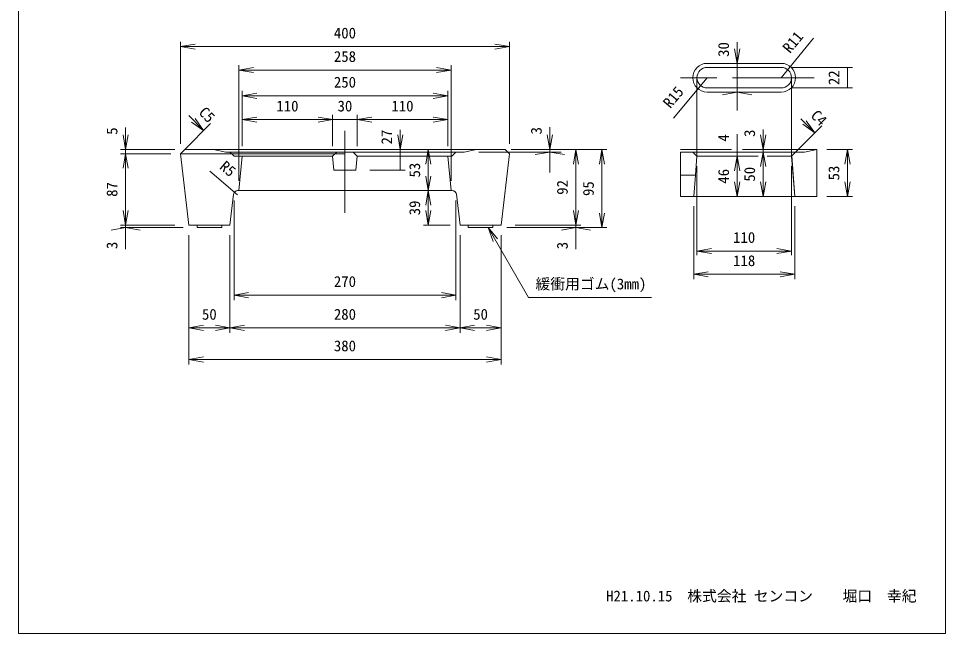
# Model space of a CAD drawing. Units: millimetres on the paper, with parts at other scales. Extents: x 26 to 677, y 48 to 350.
# Drawn here: x 270.4 to 458.3, y 64.3 to 188.9 of the extents above; entities that cross this region are included whole.
import ezdxf
from ezdxf.enums import TextEntityAlignment as Align

# ---------------------------------------------------------------- set-up
doc = ezdxf.new("R2010")
doc.units = ezdxf.units.MM
doc.layers.add('シート4', color=4, linetype='Continuous', lineweight=18)
doc.styles.add('ＭＳ ゴシック-5.0-0.0', font='')
doc.styles.get('ＭＳ ゴシック-5.0-0.0').set_extended_font_data('ＭＳ ゴシック-5.0-0.0')

msp = doc.modelspace()

# ---------------------------------------------------------------- linework, layer by layer
at = {"layer": 'シート4', "color": 2}
for p, q in [((270.403, 337.996), (270.403, 64.259)), ((458.348, 337.996), (458.348, 64.259)), ((410.044, 179.011), (425.044, 179.011)), ((410.044, 174.845), (425.044, 174.845)), ((304.093, 162.364), (303.26, 161.531)), ((336.593, 162.364), (304.093, 162.364)), ((336.593, 162.364), (369.093, 162.364)), ((336.593, 161.864), (360.76, 161.864)), ((339.093, 161.031), (338.26, 161.864)), ((358.26, 161.031), (359.093, 161.864)), ((360.76, 161.864), (363.26, 162.364)), ((369.093, 162.364), (369.927, 161.531)), ((404.627, 162.364), (414.935, 162.364)), ((404.627, 161.864), (429.794, 161.864)), ((404.627, 161.864), (404.627, 152.864)), ((407.961, 161.031), (407.127, 161.864)), ((417.194, 162.364), (432.294, 162.364)), ((427.174, 161.078), (427.961, 161.864)), ((429.794, 161.864), (432.294, 162.364)), ((303.26, 161.531), (304.927, 147.031)), ((303.26, 161.531), (336.593, 161.531)), ((339.093, 161.031), (338.824, 158.198)), ((358.26, 161.031), (339.093, 161.031)), ((357.427, 161.031), (358.093, 154.031)), ((369.927, 161.531), (368.26, 147.031)), ((407.961, 161.031), (407.648, 157.198)), ((407.961, 161.031), (420.4, 161.031)), ((422.212, 161.031), (427.127, 161.031)), ((427.174, 161.078), (427.794, 152.864)), ((336.593, 158.198), (338.824, 158.198)), ((404.627, 157.198), (407.648, 157.198)), ((314.006, 153.296), (313.26, 147.031)), ((336.593, 154.031), (314.833, 154.031)), ((336.593, 154.031), (358.353, 154.031)), ((359.181, 153.296), (359.927, 147.031)), ((404.627, 152.864), (432.294, 152.864)), ((313.26, 147.031), (304.927, 147.031)), ((306.593, 147.031), (306.593, 146.531)), ((311.593, 147.031), (311.593, 146.531)), ((359.927, 147.031), (368.26, 147.031)), ((361.593, 147.031), (361.593, 146.531)), ((366.593, 147.031), (366.593, 146.531)), ((311.593, 146.531), (306.593, 146.531)), ((361.593, 146.531), (366.593, 146.531)), ((270.403, 64.259), (458.348, 64.259))]:
    msp.add_line(p, q, dxfattribs=at)
at = {"layer": 'シート4'}
for p, q in [((303.26, 163.531), (303.26, 184.229)), ((369.927, 163.531), (369.927, 184.229)), ((425.044, 176.928), (431.595, 184.927)), ((303.26, 183.229), (306.214, 183.749)), ((303.26, 183.229), (306.214, 182.708)), ((303.26, 183.229), (369.927, 183.229)), ((369.927, 183.229), (366.972, 183.749)), ((369.927, 183.229), (366.972, 182.708)), ((416.111, 179.845), (415.59, 182.799)), ((416.111, 179.845), (416.111, 184.155)), ((416.111, 179.845), (416.632, 182.799)), ((315.093, 156.031), (315.093, 179.48)), ((315.093, 178.48), (318.048, 179.001)), ((358.093, 178.48), (355.139, 179.001)), ((358.093, 156.031), (358.093, 179.48)), ((410.044, 179.845), (425.044, 179.845)), ((416.111, 179.845), (416.111, 174.011)), ((427.044, 179.011), (439.487, 179.011)), ((438.487, 179.011), (438.487, 174.845)), ((315.093, 178.48), (318.048, 177.959)), ((315.093, 178.48), (358.093, 178.48)), ((358.093, 178.48), (355.139, 177.959)), ((410.044, 176.928), (403.187, 168.732)), ((404.627, 176.928), (412.003, 176.928)), ((407.961, 176.928), (407.961, 161.031)), ((415.145, 176.928), (431.707, 176.928)), ((427.127, 176.928), (427.127, 161.031)), ((427.044, 174.845), (439.487, 174.845)), ((315.76, 163.031), (315.76, 174.268)), ((315.76, 173.268), (318.714, 173.789)), ((315.76, 173.268), (318.714, 172.747)), ((315.76, 173.268), (357.427, 173.268)), ((357.427, 173.268), (354.472, 173.789)), ((357.427, 173.268), (354.472, 172.747)), ((357.427, 163.031), (357.427, 174.268)), ((410.044, 174.011), (425.044, 174.011)), ((416.111, 174.011), (413.157, 173.49)), ((416.111, 174.011), (419.065, 173.49)), ((416.111, 174.011), (416.111, 170.281)), ((307.939, 166.21), (304.905, 169.245)), ((334.093, 163.031), (334.093, 169.429)), ((339.093, 163.031), (339.093, 169.429)), ((304.093, 162.364), (309.354, 167.624)), ((307.939, 166.21), (305.482, 167.931)), ((307.939, 166.21), (306.219, 168.668)), ((315.76, 168.429), (318.714, 168.95)), ((315.76, 168.429), (318.714, 167.908)), ((334.093, 168.429), (315.76, 168.429)), ((334.093, 168.429), (331.139, 168.95)), ((334.093, 168.429), (331.139, 167.908)), ((334.093, 168.429), (339.093, 168.429)), ((339.093, 168.429), (342.048, 168.95)), ((339.093, 168.429), (342.048, 167.908)), ((339.093, 168.429), (357.427, 168.429)), ((357.427, 168.429), (354.472, 168.95)), ((357.427, 168.429), (354.472, 167.908)), ((431.854, 165.758), (428.996, 168.616)), ((431.854, 165.758), (429.397, 167.479)), ((431.854, 165.758), (430.134, 168.216)), ((292.108, 162.364), (292.108, 166.859)), ((336.593, 149.541), (336.593, 166.138)), ((347.815, 162.364), (347.815, 166.394)), ((378.14, 162.364), (378.14, 166.925)), ((416.111, 161.864), (416.111, 165.475)), ((421.392, 162.364), (421.392, 166.426)), ((427.961, 161.864), (433.269, 167.172)), ((292.108, 162.364), (291.587, 165.319)), ((292.108, 162.364), (292.629, 165.319)), ((347.815, 162.364), (347.294, 165.319)), ((347.815, 162.364), (348.336, 165.319)), ((378.14, 162.364), (377.619, 165.319)), ((378.14, 162.364), (378.661, 165.319)), ((421.392, 162.364), (420.871, 165.319)), ((421.392, 162.364), (421.913, 165.319)), ((291.108, 162.364), (302.093, 162.364)), ((292.108, 162.364), (292.108, 161.531)), ((312.427, 161.864), (309.927, 162.364)), ((336.593, 161.864), (312.427, 161.864)), ((314.093, 161.031), (313.26, 161.864)), ((334.093, 161.031), (334.927, 161.864)), ((347.815, 162.364), (347.815, 158.198)), ((353.486, 162.364), (352.965, 159.41)), ((353.486, 162.364), (354.007, 159.41)), ((353.486, 162.364), (353.486, 154.031)), ((363.76, 161.864), (380.433, 161.864)), ((370.268, 162.364), (389.705, 162.364)), ((378.14, 161.864), (375.186, 161.343)), ((378.14, 162.364), (378.14, 161.864)), ((378.14, 161.864), (381.095, 161.343)), ((378.14, 161.864), (378.14, 157.742)), ((383.422, 162.364), (382.901, 159.41)), ((383.422, 162.364), (383.943, 159.41)), ((383.422, 162.364), (383.422, 147.031)), ((388.705, 162.364), (388.184, 159.41)), ((388.705, 162.364), (389.226, 159.41)), ((388.705, 162.364), (388.705, 146.531)), ((416.111, 161.864), (416.111, 161.031)), ((421.392, 161.864), (420.871, 158.91)), ((421.392, 161.864), (421.392, 162.364)), ((421.392, 161.864), (421.913, 158.91)), ((421.392, 161.864), (421.392, 152.864)), ((434.294, 162.364), (439.487, 162.364)), ((438.487, 162.364), (437.966, 159.41)), ((438.487, 162.364), (439.008, 159.41)), ((438.487, 162.364), (438.487, 152.864)), ((291.108, 161.531), (301.26, 161.531)), ((292.108, 161.531), (291.587, 158.577)), ((292.108, 161.531), (292.629, 158.577)), ((292.108, 161.531), (292.108, 147.031)), ((314.093, 161.031), (334.093, 161.031)), ((315.76, 161.031), (315.093, 154.031)), ((334.093, 161.031), (334.363, 158.198)), ((416.111, 161.031), (415.59, 158.077)), ((416.111, 161.031), (416.632, 158.077)), ((416.111, 161.031), (416.111, 152.864)), ((314.833, 153.198), (309.161, 157.975)), ((336.593, 158.198), (334.363, 158.198)), ((341.657, 158.198), (348.815, 158.198)), ((407.961, 140.951), (407.961, 159.031)), ((427.127, 140.951), (427.127, 159.031)), ((353.486, 154.031), (352.965, 156.985)), ((353.486, 154.031), (354.007, 156.985)), ((407.294, 152.864), (407.648, 157.198)), ((416.111, 152.864), (415.59, 155.819)), ((416.111, 152.864), (416.632, 155.819)), ((421.392, 152.864), (420.871, 155.819)), ((421.392, 152.864), (421.913, 155.819)), ((438.487, 152.864), (437.966, 155.819)), ((438.487, 152.864), (439.008, 155.819)), ((353.486, 154.031), (352.965, 151.077)), ((353.486, 154.031), (354.007, 151.077)), ((353.486, 154.031), (353.486, 147.031)), ((434.294, 152.864), (439.487, 152.864)), ((314.093, 131.848), (314.093, 152.031)), ((359.093, 131.848), (359.093, 152.031)), ((407.294, 136.073), (407.294, 150.864)), ((427.794, 136.073), (427.794, 150.864)), ((292.108, 147.031), (291.587, 149.985)), ((292.108, 147.031), (292.629, 149.985)), ((353.486, 147.031), (352.965, 149.985)), ((353.486, 147.031), (354.007, 149.985)), ((383.422, 147.031), (382.901, 149.985)), ((383.422, 147.031), (383.943, 149.985)), ((388.705, 146.531), (388.184, 149.485)), ((388.705, 146.531), (389.226, 149.485)), ((291.108, 147.031), (302.093, 147.031)), ((292.108, 147.031), (292.108, 146.531)), ((352.486, 147.031), (357.927, 147.031)), ((371.093, 147.031), (384.422, 147.031)), ((383.422, 147.031), (383.422, 146.531)), ((292.108, 146.531), (289.154, 146.01)), ((291.108, 146.531), (303.76, 146.531)), ((292.108, 146.531), (295.063, 146.01)), ((292.108, 146.531), (292.108, 142.182)), ((304.927, 118.805), (304.927, 145.031)), ((313.26, 125.209), (313.26, 145.031)), ((359.927, 125.209), (359.927, 145.031)), ((365.593, 146.531), (367.522, 144.233)), ((365.593, 146.531), (366.619, 143.712)), ((365.593, 146.531), (373.775, 132.361)), ((368.26, 118.805), (368.26, 145.031)), ((369.427, 146.531), (389.705, 146.531)), ((383.422, 146.531), (380.468, 146.01)), ((383.422, 146.531), (386.377, 146.01)), ((383.422, 146.531), (383.422, 142.153)), ((407.961, 141.781), (410.915, 142.302)), ((407.961, 141.781), (410.915, 141.26)), ((407.961, 141.781), (427.127, 141.781)), ((427.127, 141.781), (424.173, 142.302)), ((427.127, 141.781), (424.173, 141.26)), ((407.294, 137.074), (410.248, 137.594)), ((427.794, 137.074), (424.839, 137.594)), ((407.294, 137.074), (410.248, 136.553)), ((407.294, 137.074), (427.794, 137.074)), ((427.794, 137.074), (424.839, 136.553)), ((314.093, 132.848), (317.048, 133.369)), ((314.093, 132.848), (317.048, 132.327)), ((314.093, 132.848), (359.093, 132.848)), ((359.093, 132.848), (356.139, 133.369)), ((359.093, 132.848), (356.139, 132.327)), ((398.724, 132.361), (373.775, 132.361)), ((304.927, 126.209), (307.881, 126.73)), ((304.927, 126.209), (307.881, 125.688)), ((313.26, 126.209), (304.927, 126.209)), ((313.26, 126.209), (310.306, 126.73)), ((313.26, 126.209), (310.306, 125.688)), ((313.26, 126.209), (316.214, 126.73)), ((313.26, 126.209), (316.214, 125.688)), ((313.26, 126.209), (359.927, 126.209)), ((359.927, 126.209), (356.972, 126.73)), ((359.927, 126.209), (356.972, 125.688)), ((359.927, 126.209), (362.881, 126.73)), ((359.927, 126.209), (362.881, 125.688)), ((359.927, 126.209), (368.26, 126.209)), ((368.26, 126.209), (365.306, 126.73)), ((368.26, 126.209), (365.306, 125.688)), ((304.927, 119.805), (307.881, 120.326)), ((368.26, 119.805), (365.306, 120.326)), ((304.927, 119.805), (307.881, 119.284)), ((304.927, 119.805), (368.26, 119.805)), ((368.26, 119.805), (365.306, 119.284))]:
    msp.add_line(p, q, dxfattribs=at)
at = {"layer": 'シート4', "color": 9}
for p, q in [((336.593, 161.864), (336.593, 158.198)), ((338.26, 161.864), (336.593, 161.864)), ((339.093, 161.031), (338.26, 161.864)), ((359.093, 161.864), (358.26, 161.031)), ((360.76, 161.864), (359.093, 161.864)), ((363.26, 162.364), (360.76, 161.864)), ((369.093, 162.364), (363.26, 162.364)), ((369.927, 161.531), (369.093, 162.364)), ((404.627, 161.864), (404.627, 157.198)), ((407.127, 161.864), (404.627, 161.864)), ((407.961, 161.031), (407.127, 161.864)), ((427.961, 161.864), (427.127, 161.031)), ((429.794, 161.864), (427.961, 161.864)), ((432.294, 162.364), (429.794, 161.864)), ((432.294, 152.864), (432.294, 162.364)), ((338.824, 158.198), (339.093, 161.031)), ((358.26, 161.031), (357.427, 161.031)), ((357.427, 161.031), (358.093, 154.031)), ((368.26, 147.031), (369.927, 161.531)), ((407.648, 157.198), (407.961, 161.031)), ((427.127, 161.031), (427.794, 152.864)), ((336.593, 158.198), (338.824, 158.198)), ((404.627, 157.198), (407.648, 157.198)), ((358.093, 154.031), (358.353, 154.031)), ((358.353, 154.031), (358.553, 154.007)), ((358.553, 154.007), (358.741, 153.935)), ((358.741, 153.935), (358.907, 153.821)), ((358.907, 153.821), (359.04, 153.67)), ((359.04, 153.67), (359.133, 153.492)), ((359.133, 153.492), (359.181, 153.296)), ((359.181, 153.296), (359.927, 147.031)), ((427.794, 152.864), (432.294, 152.864)), ((359.927, 147.031), (368.26, 147.031))]:
    msp.add_line(p, q, dxfattribs=at)
at = {"layer": 'シート4'}
for centre, start, end in [((410.044, 176.928), 90, 270), ((425.044, 176.928), 270, 90)]:
    msp.add_arc(centre, 2.917, start, end, dxfattribs=at)
at = {"layer": 'シート4', "color": 2}
for centre, radius, start, end in [((410.044, 176.928), 2.083, 90, 270), ((425.044, 176.928), 2.083, 270, 90), ((314.833, 153.198), 0.833, 90, 173.21103), ((358.353, 153.198), 0.833, 6.78897, 90)]:
    msp.add_arc(centre, radius, start, end, dxfattribs=at)

# ---------------------------------------------------------------- texts
at = {"layer": 'シート4', "color": 7, "style": 'ＭＳ ゴシック-5.0-0.0'}
for s, p in [('400', (334.343, 184.229)), ('258', (334.343, 179.48)), ('250', (334.343, 174.268)), ('110', (322.677, 169.429)), ('30', (335.093, 169.429)), ('110', (346.01, 169.429)), ('110', (415.294, 142.781)), ('118', (415.294, 138.074)), ('270', (334.343, 133.848)), ('緩衝用ゴム(3mm)', (375.224, 133.361)), ('50', (307.593, 127.209)), ('280', (334.343, 127.209)), ('50', (362.593, 127.209)), ('380', (334.343, 120.805)), ('H21.10.15  株式会社 センコン\u3000\u3000堀口\u3000幸紀', (389.538, 70.096))]:
    msp.add_text(s, height=2.199, dxfattribs=at).set_placement(p, align=Align.BOTTOM_LEFT)
for s, rotation, p in [('R11', 50.68, (427.337, 181.305)), ('30', 90, (415.111, 181.155)), ('22', 90, (437.487, 175.428)), ('R15', 50.086, (403.062, 170.14)), ('C5', 315, (306.319, 169.245)), ('C4', 315, (430.41, 168.616)), ('5', 90, (291.108, 165.359)), ('27', 90, (346.815, 163.394)), ('3', 90, (377.14, 165.425)), ('3', 90, (420.392, 164.926)), ('4', 90, (415.111, 163.975)), ('R5', 319.9, (310.57, 158.095)), ('53', 90, (352.486, 156.698)), ('46', 90, (415.111, 155.448)), ('50', 90, (420.392, 155.864)), ('53', 90, (437.487, 156.114)), ('92', 90, (382.422, 153.198)), ('87', 90, (291.108, 152.781)), ('95', 90, (387.705, 152.948)), ('39', 90, (352.486, 149.031)), ('3', 90, (291.108, 142.182)), ('3', 90, (382.422, 142.153))]:
    msp.add_text(s, height=2.199, rotation=rotation, dxfattribs=at).set_placement(p, align=Align.BOTTOM_LEFT)

doc.saveas('drawing.dxf')
